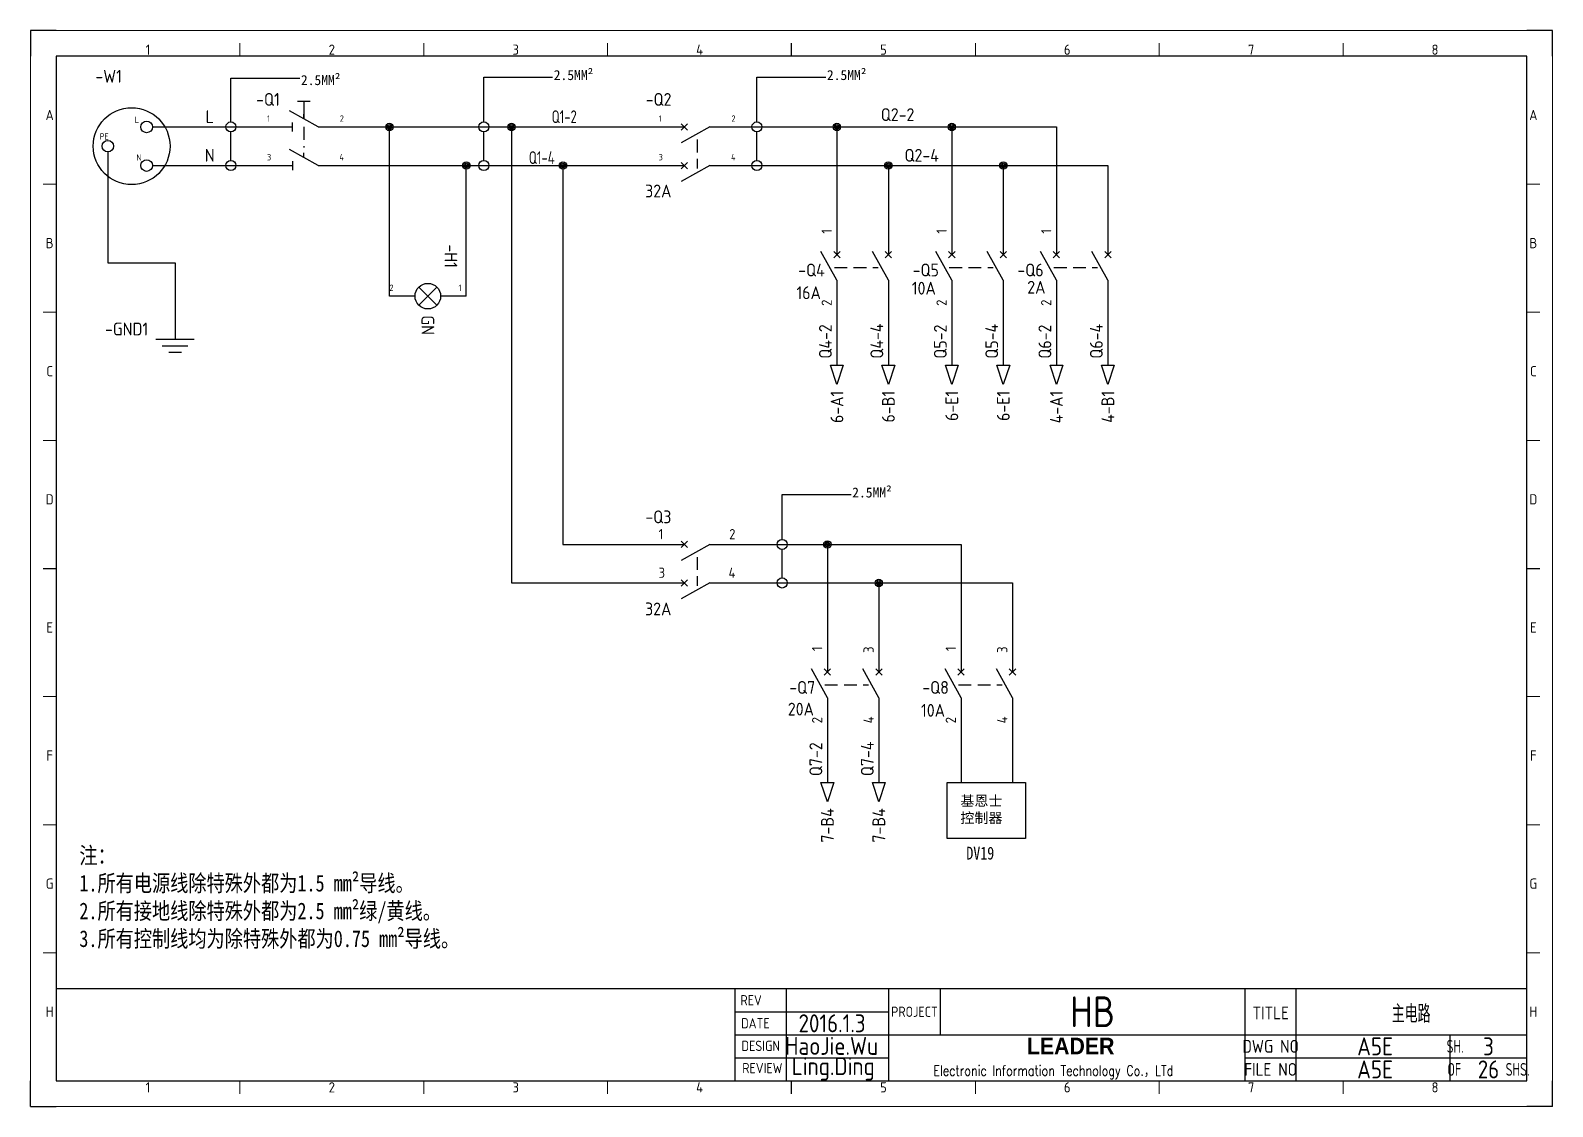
# Model space of a CAD drawing. Header units: millimetres. Extents: x -1699 to 15529, y -2130 to 61.
# Drawn here: x -369 to 225, y -2123 to -1703 of the extents above; entities that cross this region are included whole.
import ezdxf
from ezdxf.enums import TextEntityAlignment as Align

# ---------------------------------------------------------------- set-up
doc = ezdxf.new("R2010")
doc.units = ezdxf.units.MM
doc.header["$LTSCALE"] = 10
doc.linetypes.add('DASHED', pattern=[0.75, 0.5, -0.25])
for name, color, linetype in [('AE_BOR', 1, 'Continuous'), ('DESC', 1, 'Continuous'), ('LINK', 9, 'DASHED'), ('MISC', 2, 'Continuous'), ('SYMS', 7, 'Continuous'), ('TAGS', 51, 'Continuous'), ('TERMS', 123, 'Continuous'), ('WIREFIXED', 130, 'Continuous'), ('WIRENO', 70, 'Continuous'), ('WIREREF', 61, 'Continuous'), ('XREF', 7, 'Continuous'), ('YEL_14_THHN', 7, 'Continuous'), ('图框_标题栏属性', 1, 'Continuous'), ('图框_标题栏文字', 6, 'Continuous')]:
    doc.layers.add(name, color=color, linetype=linetype)
doc.layers.add('D84', color=2, linetype='Continuous', lineweight=0)
doc.styles.add('ACGBTS', font='ISOCP.SHX')
doc.styles.add('CCFS', font='', dxfattribs={"height": 0.7})
doc.styles.get("Standard").update_dxf_attribs({"font": 'simplex.shx', "width": 0.8, "height": 1.625, "bigfont": 'spec_bar.shx'})
doc.styles.add('WD_IEC', font='ISOCP2.shx', dxfattribs={"height": 4, "bigfont": 'gbcbig.shx'})
doc.styles.add('工程字', font='gbenor.shx', dxfattribs={"bigfont": 'gbcbig.shx'})
doc.styles.get('CCFS').set_extended_font_data('SimSun')

# ---------------------------------------------------------------- blocks, each defined once
blk = doc.blocks.new('Border')
for p, q in [((584, 410), (10, 410)), ((10, 410), (10, 10)), ((584, 10), (584, 410)), ((10, 10), (584, 10))]:
    blk.add_line(p, q)
at = {"layer": 'AE_BOR', "color": 1, "lineweight": 30}
for p, q in [((10, 420), (0, 420)), ((0, 420), (0, 410)), ((594, 420), (584, 420)), ((594, 410), (594, 420)), ((297, 410), (297, 415)), ((5, 210), (10, 210)), ((584, 210), (589, 210)), ((0, 0), (0, 10)), ((297, 5), (297, 10)), ((594, 0), (594, 10)), ((0, 0), (10, 0)), ((594, 0), (584, 0))]:
    blk.add_line(p, q, dxfattribs=at)
at = {"layer": 'AE_BOR', "color": 1, "lineweight": 15}
for p, q in [((0, 420), (594, 420)), ((0, 0), (0, 420)), ((594, 420), (594, 0)), ((81.75, 410), (81.75, 415)), ((153.5, 410), (153.5, 415)), ((225.25, 410), (225.25, 415)), ((368.75, 410), (368.75, 415)), ((440.5, 410), (440.5, 415)), ((512.25, 410), (512.25, 415)), ((10, 360), (5, 360)), ((589, 360), (584, 360)), ((10, 310), (5, 310)), ((589, 310), (584, 310)), ((10, 260), (5, 260)), ((589, 260), (584, 260)), ((10, 160), (5, 160)), ((589, 160), (584, 160)), ((10, 110), (5, 110)), ((589, 110), (584, 110)), ((10, 60), (5, 60)), ((589, 60), (584, 60)), ((81.75, 5), (81.75, 10)), ((153.5, 5), (153.5, 10)), ((225.25, 5), (225.25, 10)), ((368.75, 5), (368.75, 10)), ((440.5, 5), (440.5, 10)), ((512.25, 5), (512.25, 10)), ((594, 0), (0, 0))]:
    blk.add_line(p, q, dxfattribs=at)
at = {"layer": 'AE_BOR', "color": 1, "lineweight": 15, "style": 'ACGBTS'}
for s, p in [('1', (45.875, 412.5)), ('2', (117.625, 412.5)), ('3', (189.375, 412.5)), ('4', (261.125, 412.5)), ('5', (332.875, 412.5)), ('6', (404.625, 412.5)), ('7', (476.375, 412.5)), ('8', (548.125, 412.5)), ('A', (7.5, 387)), ('A', (586.5, 387)), ('B', (7.5, 337)), ('B', (586.5, 337)), ('C', (7.5, 287)), ('C', (586.5, 287)), ('D', (7.5, 237)), ('D', (586.5, 237)), ('E', (7.5, 187)), ('E', (586.5, 187)), ('F', (7.5, 137)), ('F', (586.5, 137)), ('G', (7.5, 87)), ('G', (586.5, 87)), ('H', (7.5, 37)), ('H', (586.5, 37)), ('1', (45.875, 7.5)), ('2', (117.625, 7.5)), ('3', (189.375, 7.5)), ('4', (261.125, 7.5)), ('5', (332.875, 7.5)), ('6', (404.625, 7.5)), ('7', (476.375, 7.5)), ('8', (548.125, 7.5))]:
    blk.add_text(s, height=4, dxfattribs=at).set_placement(p, align=Align.MIDDLE)
blk = doc.blocks.new('TITLE3')
for p, q in [((-309, 0), (-309, 36)), ((-289, 0), (-289, 36)), ((-249, 0), (-249, 36)), ((-249, 0), (-249, 36)), ((-249, 0), (-249, 36)), ((-229, 36), (-229, 27)), ((-110, 0), (-110, 36)), ((-90, 0), (-90, 36)), ((-309, 27), (-249, 27)), ((-229, 27), (-229, 18)), ((-309, 18), (-248.01, 18)), ((-249, 18), (0, 18)), ((-30, 0), (-30, 18)), ((-309, 9), (-249, 9)), ((-110, 9), (0, 9)), ((-289, 4.18), (-289, 4.18)), ((-289, 4.18), (-289, 4.18))]:
    blk.add_line(p, q)
blk.add_lwpolyline([(-309, 36), (-574, 36), (-574, 0), (-309, 0)], close=True)
blk.add_lwpolyline([(-309, 0), (0, 0), (0, 36), (-309, 36)])
at = {"insert": (-248.01, 16.87), "char_height": 5, "attachment_point": 1}
blk.add_mtext_dynamic_manual_height_columns('\\pi52.854;{\\fArial Black|b0|i0|c0|p34;\\H1.3x;LEADER\\Fsimplex,spec_bar|c134;\\H1.0769x; }\\P\\pi16.37;{\\H0.8x;Electronic Information Technology Co.\\fSimSun|b0|i0|c134|p2;，\\Fsimplex,spec_bar|c134;LTd}', width=138.0147, gutter_width=8.12, heights=[69.93], dxfattribs=at)
at = {"layer": '图框_标题栏属性', "style": '工程字'}
for tag, height, p in [('版本', 7, (-271.17, 31.5)), ('项目', 12, (-169.5, 27)), ('名称', 7, (-45.16, 26.53)), ('日期', 7, (-271.17, 22.5)), ('制图', 7, (-271.33, 13.69)), ('文件', 7, (-59.26, 13.5)), ('页数', 7, (-16.34, 13.5)), ('审核', 7, (-270.7, 4.72)), ('图号', 7, (-59.26, 4.5)), ('总数', 7, (-16.34, 4.5))]:
    blk.add_attdef(tag, text='', height=height, dxfattribs=at).set_placement(p, align=Align.MIDDLE)
at = {"layer": '图框_标题栏文字', "style": '工程字'}
for s, height, p in [('REV', 4, (-302.75, 31.5)), ('DATE', 4, (-301.08, 22.5)), ('PROJECT', 4, (-239, 27)), ('TITLE', 5, (-100, 26.53)), ('DESIGN', 4, (-299, 13.69)), ('DWG NO', 5, (-100, 13.5)), ('REVIEW', 4, (-298.37, 5.01)), ('FILE NO', 5, (-100, 4.5))]:
    blk.add_text(s, height=height, dxfattribs=at).set_placement(p, align=Align.MIDDLE_CENTER)
at = {"layer": '图框_标题栏文字', "style": '工程字', "width": 0.8}
for s, p in [('SH.            ', (-15, 13.5)), ('OF        SHS.', (-15, 4.5))]:
    blk.add_text(s, height=5, dxfattribs=at).set_placement(p, align=Align.MIDDLE_CENTER)
blk = doc.blocks.new('HDV1_SOCKET3')
for centre, radius in [((-8.14, -7.5), 15), ((-2.27, 0), 2.27), ((-17.41, -7.5), 2.27), ((-2.27, -15.06), 2.27)]:
    blk.add_circle(centre, radius)
at = {"style": 'WD_IEC'}
for tag, p in [('INST', (-11.95, 31.29)), ('LOC', (-11.95, 24.29)), ('TAG1', (-11.95, 17.29))]:
    blk.add_attdef(tag, text='', height=5, dxfattribs=at).set_placement(p, align=Align.RIGHT)
for tag, p, height, flags in [('ASSYCODE', (7.32, 33.69), 2, 1), ('FAMILY', (7.32, 30.69), 2, 1), ('CATDESC', (7.32, 27.69), 2, 1), ('MFG', (7.65, 20.94), 3, 9), ('CAT', (7.65, 15.94), 3, 9), ('X1TERM01', (0, 0), 0.08, 1), ('X8TERM03', (-17.41, -9.77), 0.08, 1), ('X1TERM02', (0, -15.06), 0.08, 1)]:
    blk.add_attdef(tag, p, '', height=height, dxfattribs=dict(at, flags=flags))
at = {"lineweight": 15, "style": 'WD_IEC'}
for tag, p in [('XREF', (24.36, 18.25)), ('WDTAGALT', (23.86, -39.93))]:
    blk.add_attdef(tag, p, '', height=5, dxfattribs=at)
at = {"style": 'WD_IEC'}
for tag, p in [('DESC1', (24.36, 10.75)), ('DESC2', (24.36, 3.75)), ('DESC3', (24.36, -3.25)), ('RATING1', (24.36, -12.75)), ('RATING2', (24.36, -19.75)), ('RATING3', (24.36, -26.75)), ('RATING4', (23.94, -33.49))]:
    blk.add_attdef(tag, p, '', height=5, dxfattribs=at)
at = {"style": 'WD_IEC', "width": 0.8}
for tag, p in [('TERM01', (0, 2.3)), ('TERM02', (0, -12.76))]:
    blk.add_attdef(tag, text='', height=2, dxfattribs=at).set_placement(p, align=Align.RIGHT)
blk.add_attdef('TERM03', (-20.63, -4.96), '', height=2, dxfattribs=at)
blk = doc.blocks.new('VGND2')
for p, q in [((0, 0), (0, -5)), ((-3.75, -5), (3.75, -5)), ((-2.5, -6.25), (2.5, -6.25)), ((-1.25, -7.5), (1.25, -7.5))]:
    blk.add_line(p, q)
at = {"style": 'WD_IEC'}
for tag, p in [('INST', (-5.25, 2.75)), ('LOC', (-5.25, -0.75)), ('TAG1', (-5.25, -4.25))]:
    blk.add_attdef(tag, text='', height=2.5, dxfattribs=at).set_placement(p, align=Align.RIGHT)
at = {"style": 'WD_IEC', "flags": 1}
blk.add_attdef('X2TERM01', (0, 0), '', height=0.32, dxfattribs=at)
blk = doc.blocks.new('WD_WNH')
at = {"linetype": 'Continuous', "style": 'WD_IEC', "width": 0.8}
blk.add_attdef('WIRENO', text='', height=2.5, dxfattribs=at).set_placement((0, 0.75), align=Align.CENTER)
at = {"style": 'WD_IEC', "flags": 1}
for tag, p in [('W08USER', (0, 0.375)), ('W04USER', (0, 0.875)), ('W05USER', (0, 0.75)), ('W09USER', (0, 0.25)), ('W03USER', (0, 1)), ('W06USER', (0, 0.625)), ('W07USER', (0, 0.5)), ('W02USER', (0, 1.125)), ('W01USER', (0, 1.25)), ('W10USER', (0, 0.125))]:
    blk.add_attdef(tag, text='', height=0.08, dxfattribs=at).set_placement(p, align=Align.CENTER)
blk = doc.blocks.new('HDS11Q65')
for p, q in [((2.81, 0), (-2.81, 3.12)), ((-1.25, 5), (1.25, 5)), ((0, 5), (0, 1.56)), ((-7.19, 0), (-2.19, 0)), ((-2.19, -0.88), (-2.19, 0.88)), ((0, 1.56), (0, 2.47)), ((2.81, 0), (7.81, 0))]:
    blk.add_line(p, q)
at = {"style": 'WD_IEC'}
for tag, height, p in [('INST', 2.7, (-4.69, 12.88)), ('LOC', 2.7, (-4.69, 8.88)), ('TAG1', 2.5, (-4.69, 4.12)), ('RATING1', 2.7, (-4.69, -4.16)), ('DESC1', 2.7, (-4.69, -11.66)), ('DESC2', 2.7, (-4.69, -15.66)), ('DESC3', 2.7, (-4.69, -19.66))]:
    blk.add_attdef(tag, text='', height=height, dxfattribs=at).set_placement(p, align=Align.RIGHT)
for tag, p, height, flags in [('MFG', (3.12, 9.49), 1.5, 9), ('X2LINK', (0, 5.64), 0.32, 1), ('CAT', (3.12, 6.99), 1.5, 9), ('TERM01', (-7.19, 1), 2, 8), ('X4TERM01', (-7.19, 0), 0.32, 1), ('X8LINK', (0, -0.01), 0.32, 1), ('X1TERM02', (7.81, 0), 0.32, 1), ('ASSYCODE', (2.92, -2.75), 1, 1), ('FAMILY', (2.92, -4.25), 1, 1), ('CATDESC', (2.92, -5.75), 1, 1)]:
    blk.add_attdef(tag, p, '', height=height, dxfattribs=dict(at, flags=flags))
at = {"style": 'WD_IEC', "flags": 8}
blk.add_attdef('TERM02', text='', height=2, dxfattribs=at).set_placement((7.81, 1), align=Align.RIGHT)
at = {"lineweight": 15, "style": 'WD_IEC'}
blk.add_attdef('XREF', text='', height=2.5, dxfattribs=at).set_placement((-4.69, -7.91), align=Align.RIGHT)
blk = doc.blocks.new('HDS21Q65')
for p, q in [((2.81, 0), (-2.81, 3.13)), ((-7.19, 0), (-2.19, 0)), ((-2.19, 0.88), (-2.19, -0.88)), ((0, 1.56), (0, 2.47)), ((2.81, 0), (7.81, 0))]:
    blk.add_line(p, q)
at = {"style": 'WD_IEC'}
for tag, height, p in [('INST', 2.7, (-4.69, 12.88)), ('LOC', 2.7, (-4.69, 8.88)), ('TAG2', 2.5, (-4.69, 4.12)), ('RATING1', 2.7, (-4.69, -3.54)), ('DESC1', 2.7, (-4.69, -11.04)), ('DESC2', 2.7, (-4.69, -15.04)), ('DESC3', 2.7, (-4.69, -19.04))]:
    blk.add_attdef(tag, text='', height=height, dxfattribs=at).set_placement(p, align=Align.RIGHT)
for tag, p, height, flags in [('TERM01', (-7.19, 1), 2, 8), ('X2LINK', (0, 3.5), 0.32, 1), ('X4TERM01', (-7.19, 0), 0.32, 1), ('X8LINK', (0, 0.01), 0.32, 1), ('X1TERM02', (7.81, 0), 0.32, 1), ('CONTACT', (3.16, -3.06), 1, 1), ('FAMILY', (3.14, -4.25), 1, 1)]:
    blk.add_attdef(tag, p, '', height=height, dxfattribs=dict(at, flags=flags))
at = {"style": 'WD_IEC', "flags": 8}
blk.add_attdef('TERM02', text='', height=2, dxfattribs=at).set_placement((7.81, 1), align=Align.RIGHT)
at = {"lineweight": 15, "style": 'WD_IEC'}
blk.add_attdef('XREF', text='', height=2.5, dxfattribs=at).set_placement((-4.69, -7.29), align=Align.RIGHT)
blk = doc.blocks.new('VLT1G')
for p, q in [((0, 7.5), (0, 2.5)), ((-1.77, -1.77), (1.77, 1.77)), ((1.77, -1.77), (-1.77, 1.77)), ((0, -2.5), (0, -7.5))]:
    blk.add_line(p, q)
blk.add_circle((0, 0), 2.5)
at = {"style": 'WD_IEC'}
for tag, p in [('INST', (-5.5, 10.25)), ('LOC', (-5.5, 6.75)), ('TAG1', (-5.5, 3.25)), ('DESC1', (-5.5, -6.35)), ('DESC2', (-5.5, -9.85)), ('DESC3', (-5.5, -13.35))]:
    blk.add_attdef(tag, text='', height=2.5, dxfattribs=at).set_placement(p, align=Align.RIGHT)
blk.add_attdef('TERM01', text='', height=2, rotation=90, dxfattribs=at).set_placement((-1, 7.5), align=Align.RIGHT)
at = {"style": 'WD_IEC', "flags": 1}
for tag, p, height in [('X2TERM01', (0, 7.5), 0.32), ('X4LINK', (-3, 0), 0.32), ('X1LINK', (3, 0), 0.32), ('ASSYCODE', (1, -4), 1), ('FAMILY', (1, -5.5), 1), ('X8TERM02', (0, -7.5), 0.32), ('CATDESC', (1, -7), 1)]:
    blk.add_attdef(tag, p, '', height=height, dxfattribs=at)
at = {"style": 'WD_IEC', "flags": 9}
for tag, p in [('MFG', (-6, -0.25)), ('CAT', (-6, -2.75))]:
    blk.add_attdef(tag, text='', height=1.5, dxfattribs=at).set_placement(p, align=Align.RIGHT)
at = {"style": 'WD_IEC'}
blk.add_attdef('TERM02', (-1, -7.5), '', height=2, rotation=90, dxfattribs=at)
at = {"lineweight": 13, "style": 'WD_IEC'}
blk.add_attdef('COLOR', text='', height=2.5, dxfattribs=at).set_placement((3.75, 0), align=Align.MIDDLE_LEFT)
at = {"lineweight": 15, "style": 'WD_IEC'}
for tag, p in [('XREF', (-5.5, -18)), ('WDTAGALT', (-5.5, -21))]:
    blk.add_attdef(tag, text='', height=2.5, dxfattribs=at).set_placement(p, align=Align.RIGHT)
blk = doc.blocks.new('WDDOT')
for radius in [0.72, 0.449, 0.223]:
    blk.add_circle((0, 0), radius)
blk = doc.blocks.new('HCB1')
for p, q in [((-7.5, 0), (-2.5, 0)), ((-1.88, 0.62), (-3.12, -0.62)), ((-1.88, -0.62), (-3.12, 0.62)), ((2.5, 0), (-3.12, -3.12)), ((2.5, 0), (7.5, 0))]:
    blk.add_line(p, q)
at = {"style": 'WD_IEC'}
for tag, p in [('INST', (-5, 11.12)), ('LOC', (-5, 7.62)), ('TAG1', (-5, 4.12)), ('DESC1', (-5, -13.75)), ('DESC2', (-5, -17.25)), ('DESC3', (-5, -20.75))]:
    blk.add_attdef(tag, text='', height=2.5, dxfattribs=at).set_placement(p, align=Align.RIGHT)
for tag, p, height, flags in [('MFG', (4.92, 12.12), 1.5, 9), ('CAT', (4.92, 9.62), 1.5, 9), ('TERM01', (-7.5, 1), 2, 8), ('X4TERM01', (-7.5, 0), 0.32, 1), ('X1TERM02', (7.5, 0), 0.32, 1), ('X2LINK', (0, -0.55), 0.32, 1), ('X8LINK', (0, -2.46), 0.32, 1), ('ASSYCODE', (12.25, -2.75), 1, 1), ('FAMILY', (12.25, -4.25), 1, 1), ('CATDESC', (12.25, -5.75), 1, 1), ('CONTACT', (12.5, -7.5), 1, 1), ('COMMON', (13.75, -8.75), 1, 1)]:
    blk.add_attdef(tag, p, '', height=height, dxfattribs=dict(at, flags=flags))
at = {"style": 'WD_IEC', "flags": 8}
blk.add_attdef('TERM02', text='', height=2, dxfattribs=at).set_placement((7.5, 1), align=Align.RIGHT)
at = {"lineweight": 15, "style": 'WD_IEC'}
for tag, p in [('RATING1', (-5, -6.25)), ('XREF', (-5, -10))]:
    blk.add_attdef(tag, text='', height=2.5, dxfattribs=at).set_placement(p, align=Align.RIGHT)
blk = doc.blocks.new('HCB2')
for p, q in [((-7.5, 0), (-2.5, 0)), ((-1.88, 0.62), (-3.12, -0.62)), ((-1.88, -0.62), (-3.12, 0.62)), ((2.5, 0), (-3.12, -3.12)), ((2.5, 0), (7.5, 0))]:
    blk.add_line(p, q)
at = {"style": 'WD_IEC'}
for tag, p in [('INST', (-5, 11.12)), ('LOC', (-5, 7.62)), ('TAG2', (-5, 4.12)), ('DESC1', (-5, -13.75)), ('DESC2', (-5, -17.25)), ('DESC3', (-5, -20.75))]:
    blk.add_attdef(tag, text='', height=2.5, dxfattribs=at).set_placement(p, align=Align.RIGHT)
for tag, p, height, flags in [('TERM01', (-7.5, 1), 2, 8), ('X4TERM01', (-7.5, 0), 0.32, 1), ('X1TERM02', (7.5, 0), 0.32, 1), ('X2LINK', (0, -0.55), 0.32, 1), ('X8LINK', (0, -2.46), 0.32, 1), ('FAMILY', (12.25, -4.25), 1, 1), ('CONTACT', (12.5, -7.5), 1, 1)]:
    blk.add_attdef(tag, p, '', height=height, dxfattribs=dict(at, flags=flags))
at = {"style": 'WD_IEC', "flags": 8}
blk.add_attdef('TERM02', text='', height=2, dxfattribs=at).set_placement((7.5, 1), align=Align.RIGHT)
at = {"lineweight": 15, "style": 'WD_IEC', "flags": 1}
blk.add_attdef('RATING1', text='', height=2.5, dxfattribs=at).set_placement((-5, -6.25), align=Align.RIGHT)
at = {"lineweight": 15, "style": 'WD_IEC'}
blk.add_attdef('XREF', text='', height=2.5, dxfattribs=at).set_placement((-5, -10), align=Align.RIGHT)
blk = doc.blocks.new('VCB1')
for p, q in [((0, 7.5), (0, 2.5)), ((0, -2.5), (-3.12, 3.12)), ((0.62, 1.88), (-0.62, 3.12)), ((-0.62, 1.88), (0.62, 3.12)), ((0, -2.5), (0, -7.5))]:
    blk.add_line(p, q)
at = {"style": 'WD_IEC'}
for tag, p in [('INST', (-8, 5.25)), ('LOC', (-8, 1.75)), ('TAG1', (-8, -1.75)), ('RATING1', (-8, -6.35)), ('DESC1', (-8, -14.35)), ('DESC2', (-8, -17.85)), ('DESC3', (-8, -21.35))]:
    blk.add_attdef(tag, text='', height=2.5, dxfattribs=at).set_placement(p, align=Align.RIGHT)
blk.add_attdef('TERM01', text='', height=2, rotation=90, dxfattribs=at).set_placement((-1, 7.5), align=Align.RIGHT)
at = {"style": 'WD_IEC', "flags": 1}
for tag, p, height in [('X2TERM01', (0, 7.5), 0.32), ('MFG', (2.75, 6.5), 1.5), ('CAT', (2.75, 4), 1.5), ('X4LINK', (-2, 0), 0.32), ('X1LINK', (-0.5, 0), 0.32), ('X8TERM02', (0, -7.5), 0.32), ('ASSYCODE', (1, -9), 1), ('FAMILY', (1, -10.5), 1), ('CATDESC', (1, -12), 1), ('CONTACT', (1, -13.5), 1), ('COMMON', (2.25, -14.75), 1)]:
    blk.add_attdef(tag, p, '', height=height, dxfattribs=at)
at = {"style": 'WD_IEC'}
blk.add_attdef('TERM02', (-1, -7.5), '', height=2, rotation=90, dxfattribs=at)
at = {"lineweight": 15, "style": 'WD_IEC'}
blk.add_attdef('XREF', text='', height=2.5, dxfattribs=at).set_placement((-8, -10.35), align=Align.RIGHT)
blk = doc.blocks.new('VCB2')
for p, q in [((0, 7.5), (0, 2.5)), ((0, -2.5), (-3.12, 3.12)), ((0.62, 1.88), (-0.62, 3.12)), ((-0.62, 1.88), (0.62, 3.12)), ((0, -2.5), (0, -7.5))]:
    blk.add_line(p, q)
at = {"style": 'WD_IEC'}
for tag, p in [('INST', (-8, 5.25)), ('LOC', (-8, 1.75)), ('TAG2', (-8, -1.75)), ('DESC1', (-8, -14.35)), ('DESC2', (-8, -17.85)), ('DESC3', (-8, -21.35))]:
    blk.add_attdef(tag, text='', height=2.5, dxfattribs=at).set_placement(p, align=Align.RIGHT)
blk.add_attdef('TERM01', text='', height=2, rotation=90, dxfattribs=at).set_placement((-1, 7.5), align=Align.RIGHT)
at = {"style": 'WD_IEC', "flags": 1}
for tag, p, height in [('X2TERM01', (0, 7.5), 0.32), ('X4LINK', (-2, 0), 0.32), ('X1LINK', (-0.5, 0), 0.32), ('X8TERM02', (0, -7.5), 0.32), ('FAMILY', (1, -10.5), 1), ('CONTACT', (1, -13.5), 1)]:
    blk.add_attdef(tag, p, '', height=height, dxfattribs=at)
at = {"style": 'WD_IEC'}
blk.add_attdef('TERM02', (-1, -7.5), '', height=2, rotation=90, dxfattribs=at)
at = {"style": 'WD_IEC', "flags": 1}
blk.add_attdef('RATING1', text='', height=2.5, dxfattribs=at).set_placement((-8, -6.35), align=Align.RIGHT)
at = {"lineweight": 15, "style": 'WD_IEC'}
blk.add_attdef('XREF', text='', height=2.5, dxfattribs=at).set_placement((-8, -10.35), align=Align.RIGHT)
blk = doc.blocks.new('HA1S4')
blk.add_lwpolyline([(0, -3.75), (-1.25, 0), (1.25, 0)], close=True)
at = {"style": 'WD_IEC', "flags": 8}
blk.add_attdef('WIRENO', (-1, 1.25), '', height=2.5, rotation=90, dxfattribs=at)
at = {"style": 'WD_IEC'}
blk.add_attdef('DESC1', text='', height=2.5, rotation=90, dxfattribs=at).set_placement((1, 1.25), align=Align.TOP_LEFT)
at = {"style": 'WD_IEC', "flags": 1}
blk.add_attdef('X2TERM01', (0, 0), '', height=0.32, dxfattribs=at)
blk.add_attdef('SIGCODE', text='', height=1, dxfattribs=at).set_placement((-2.5, -3.2), align=Align.RIGHT)
at = {"style": 'WD_IEC'}
blk.add_attdef('XREF', text='', height=2.5, rotation=90, dxfattribs=at).set_placement((0, -5), align=Align.MIDDLE_RIGHT)

msp = doc.modelspace()

# ---------------------------------------------------------------- linework, layer by layer
at = {"layer": 'LINK'}
for points in [[(-262.52, -1740.32), (-262.52, -1748.37)], [(-109.05, -1745.23), (-109.05, -1756.47)], [(-55.48, -1795.14), (-38.4, -1795.14)], [(-10.64, -1795.14), (6.44, -1795.14)], [(30.18, -1795.14), (47.26, -1795.14)], [(-109.08, -1908.16), (-109.08, -1919.4)], [(-59.2, -1958.07), (-42.12, -1958.07)], [(-7.04, -1958.07), (10.04, -1958.07)]]:
    msp.add_lwpolyline(points, dxfattribs=at)
at = {"layer": 'SYMS'}
for p, q in [((-290.97, -1738.33), (-290.97, -1721.27)), ((-290.97, -1721.27), (-264.11, -1721.27)), ((-192.3, -1738.33), (-192.3, -1720.82)), ((-192.3, -1720.82), (-165.44, -1720.82)), ((-85.7, -1738.33), (-85.7, -1720.82)), ((-85.7, -1720.82), (-58.84, -1720.82)), ((-290.97, -1753.39), (-290.97, -1742.28)), ((-192.3, -1753.39), (-192.3, -1742.28)), ((-85.7, -1753.39), (-85.7, -1742.28)), ((-75.83, -1901.26), (-75.83, -1883.74)), ((-75.83, -1883.74), (-48.97, -1883.74)), ((-75.83, -1916.32), (-75.83, -1905.21))]:
    msp.add_line(p, q, dxfattribs=at)
msp.add_lwpolyline([(-11.42, -1996.19), (19.11, -1996.19), (19.11, -2017.98), (-11.42, -2017.98)], close=True, dxfattribs=at)
for centre in [(-290.97, -1740.31), (-192.3, -1740.31), (-85.7, -1740.31), (-290.97, -1755.37), (-192.3, -1755.37), (-85.7, -1755.37), (-75.83, -1903.24), (-75.83, -1918.29)]:
    msp.add_circle(centre, 1.97, dxfattribs=at)
at = {"layer": 'YEL_14_THHN'}
for p, q in [((-321.59, -1740.31), (-276.89, -1740.31)), ((-246.89, -1740.31), (-124.05, -1740.31)), ((-229.12, -1806.35), (-229.12, -1740.31)), ((-181.48, -1740.31), (-181.48, -1918.29)), ((-94.05, -1740.31), (31.18, -1740.31)), ((-54.48, -1740.31), (-54.48, -1780.14)), ((-9.64, -1740.31), (-9.64, -1780.14)), ((31.18, -1740.31), (31.18, -1780.14)), ((-338.99, -1750.08), (-338.99, -1793.33)), ((-321.59, -1755.37), (-276.89, -1755.37)), ((-246.89, -1755.37), (-124.05, -1755.37)), ((-199.12, -1806.35), (-199.12, -1755.37)), ((-161.4, -1755.37), (-161.4, -1903.24)), ((-94.05, -1755.37), (51.26, -1755.37)), ((-34.4, -1755.37), (-34.4, -1780.14)), ((10.44, -1755.37), (10.44, -1780.14)), ((51.26, -1755.37), (51.26, -1780.14)), ((-338.99, -1793.33), (-312.76, -1793.33)), ((-312.76, -1793.33), (-312.76, -1813.18)), ((-54.48, -1810.14), (-54.48, -1833.27)), ((-34.4, -1810.14), (-34.4, -1833.27)), ((-9.64, -1810.14), (-9.64, -1833.27)), ((10.44, -1810.14), (10.44, -1833.27)), ((31.18, -1810.14), (31.18, -1833.27)), ((51.26, -1810.14), (51.26, -1833.27)), ((-161.4, -1903.24), (-124.08, -1903.24)), ((-94.08, -1903.24), (-6.04, -1903.24)), ((-58.2, -1903.24), (-58.2, -1943.07)), ((-6.04, -1903.24), (-6.04, -1943.07)), ((-181.48, -1918.29), (-124.08, -1918.29)), ((-94.08, -1918.29), (14.04, -1918.29)), ((-38.12, -1918.29), (-38.12, -1943.07)), ((14.04, -1918.29), (14.04, -1943.07)), ((-58.2, -1973.07), (-58.2, -1996.19)), ((-38.12, -1973.07), (-38.12, -1996.19)), ((-6.04, -1973.07), (-6.04, -1996.19)), ((14.04, -1973.07), (14.04, -1996.19))]:
    msp.add_line(p, q, dxfattribs=at)

# ---------------------------------------------------------------- block references
ref = msp.add_blockref('TITLE3', (214.79, -2112.64))
ref.add_attrib('总数', '26', dxfattribs={"layer": '图框_标题栏属性', "height": 7, "style": '工程字'}).set_placement((199.79, -2108.14), align=Align.MIDDLE)
ref.add_attrib('页数', '3', dxfattribs={"layer": '图框_标题栏属性', "height": 7, "style": '工程字'}).set_placement((199.79, -2099.14), align=Align.MIDDLE)
ref.add_attrib('文件', 'A5E', dxfattribs={"layer": '图框_标题栏属性', "height": 7, "style": '工程字'}).set_placement((155.54, -2099.14), align=Align.MIDDLE)
ref.add_attrib('图号', 'A5E', dxfattribs={"layer": '图框_标题栏属性', "height": 7, "style": '工程字'}).set_placement((155.54, -2108.14), align=Align.MIDDLE)
ref.add_attrib('名称', '主电路', dxfattribs={"layer": '图框_标题栏属性', "height": 7, "style": '工程字'}).set_placement((169.63, -2086.11), align=Align.MIDDLE)
ref.add_attrib('项目', 'HB', dxfattribs={"layer": '图框_标题栏属性', "height": 12, "style": '工程字'}).set_placement((45.29, -2085.64), align=Align.MIDDLE)
ref.add_attrib('审核', 'Ling.Ding', dxfattribs={"layer": '图框_标题栏属性', "height": 7, "style": '工程字'}).set_placement((-55.91, -2107.92), align=Align.MIDDLE)
ref.add_attrib('制图', 'HaoJie.Wu', dxfattribs={"layer": '图框_标题栏属性', "height": 7, "style": '工程字'}).set_placement((-56.53, -2098.95), align=Align.MIDDLE)
ref.add_attrib('日期', '2016.1.3', dxfattribs={"layer": '图框_标题栏属性', "height": 7, "style": '工程字'}).set_placement((-56.38, -2090.14), align=Align.MIDDLE)
at = {"layer": 'AE_BOR'}
msp.add_blockref('Border', (-369.21, -2122.64), dxfattribs=at)
at = {"layer": 'SYMS'}
ref = msp.add_blockref('HDV1_SOCKET3', (-321.59, -1740.31), dxfattribs=at)
ref.add_attrib('TAG1', '-W1', dxfattribs={"layer": 'TAGS', "height": 5, "style": 'WD_IEC'}).set_placement((-333.54, -1723.02), align=Align.RIGHT)
ref.add_attrib('TERM01', 'L', dxfattribs={"layer": 'TERMS', "height": 2.5, "style": 'WD_IEC'}).set_placement((-326.82, -1738.75), align=Align.RIGHT)
ref.add_attrib('TERM02', 'N', dxfattribs={"layer": 'TERMS', "height": 2.5, "style": 'WD_IEC'}).set_placement((-325.9, -1753.45), align=Align.RIGHT)
ref.add_attrib('TERM03', 'PE', (-342.22, -1745.27), dxfattribs={"layer": 'TERMS', "height": 2.5, "style": 'WD_IEC'})
ref = msp.add_blockref('HDS11Q65', (-262.52, -1740.31), dxfattribs=dict(at, xscale=2, yscale=2, zscale=2))
ref.add_attrib('TAG1', '-Q1', dxfattribs={"layer": 'TAGS', "height": 5, "style": 'WD_IEC'}).set_placement((-271.89, -1732.06), align=Align.RIGHT)
ref.add_attrib('TERM01', '1', (-276.89, -1738.31), dxfattribs={"layer": 'TERMS', "height": 2.5, "style": 'WD_IEC', "flags": 8})
ref.add_attrib('TERM02', '2', dxfattribs={"layer": 'TERMS', "height": 2.5, "style": 'WD_IEC', "flags": 8}).set_placement((-246.89, -1738.31), align=Align.RIGHT)
ref = msp.add_blockref('HCB1', (-109.05, -1740.31), dxfattribs=dict(at, xscale=2, yscale=2, zscale=2))
ref.add_attrib('TERM02', '2', dxfattribs={"layer": 'TERMS', "height": 2.5, "style": 'WD_IEC', "flags": 8}).set_placement((-94.05, -1738.31), align=Align.RIGHT)
ref.add_attrib('TERM01', '1', (-124.05, -1738.31), dxfattribs={"layer": 'TERMS', "height": 2.5, "style": 'WD_IEC', "flags": 8})
ref.add_attrib('DESC1', '32A', dxfattribs={"layer": 'DESC', "height": 5, "style": 'WD_IEC'}).set_placement((-119.05, -1767.81), align=Align.RIGHT)
ref.add_attrib('TAG1', '-Q2', dxfattribs={"layer": 'TAGS', "height": 5, "style": 'WD_IEC'}).set_placement((-119.05, -1732.06), align=Align.RIGHT)
at = {"layer": 'SYMS', "xscale": 2, "yscale": 2, "zscale": 2}
for name, p in [('WDDOT', (-229.12, -1740.31)), ('WDDOT', (-181.48, -1740.31)), ('WDDOT', (-54.48, -1740.31)), ('WDDOT', (-9.64, -1740.31)), ('WDDOT', (-199.12, -1755.37)), ('WDDOT', (-161.4, -1755.37)), ('WDDOT', (-34.4, -1755.37)), ('WDDOT', (10.44, -1755.37)), ('VCB2', (-34.4, -1795.14)), ('VCB2', (10.44, -1795.14)), ('VCB2', (51.26, -1795.14)), ('WDDOT', (-58.2, -1903.24)), ('WDDOT', (-38.12, -1918.29))]:
    msp.add_blockref(name, p, dxfattribs=at)
at = {"layer": 'SYMS'}
ref = msp.add_blockref('HDS21Q65', (-262.52, -1755.37), dxfattribs=dict(at, xscale=2, yscale=2, zscale=2))
ref.add_attrib('TERM01', '3', (-276.89, -1753.37), dxfattribs={"layer": 'TERMS', "height": 2.5, "style": 'WD_IEC', "flags": 8})
ref.add_attrib('TERM02', '4', dxfattribs={"layer": 'TERMS', "height": 2.5, "style": 'WD_IEC', "flags": 8}).set_placement((-246.89, -1753.37), align=Align.RIGHT)
ref = msp.add_blockref('HCB2', (-109.05, -1755.37), dxfattribs=dict(at, xscale=2, yscale=2, zscale=2))
ref.add_attrib('TERM02', '4', dxfattribs={"layer": 'TERMS', "height": 2.5, "style": 'WD_IEC', "flags": 8}).set_placement((-94.05, -1753.37), align=Align.RIGHT)
ref.add_attrib('TERM01', '3', (-124.05, -1753.37), dxfattribs={"layer": 'TERMS', "height": 2.5, "style": 'WD_IEC', "flags": 8})
ref = msp.add_blockref('VCB1', (-54.48, -1795.14), dxfattribs=dict(at, xscale=2, yscale=2, zscale=2))
ref.add_attrib('TERM02', '2', (-56.48, -1810.14), dxfattribs={"layer": 'TERMS', "height": 4, "rotation": 90, "style": 'WD_IEC'})
ref.add_attrib('TERM01', '1', dxfattribs={"layer": 'TERMS', "height": 4, "rotation": 90, "style": 'WD_IEC'}).set_placement((-56.48, -1780.14), align=Align.RIGHT)
ref.add_attrib('DESC3', '16A', dxfattribs={"layer": 'DESC', "height": 5, "style": 'WD_IEC'}).set_placement((-60.73, -1807.52), align=Align.RIGHT)
ref.add_attrib('TAG1', '-Q4', dxfattribs={"layer": 'TAGS', "height": 5, "style": 'WD_IEC'}).set_placement((-59.23, -1798.64), align=Align.RIGHT)
ref = msp.add_blockref('VCB1', (-9.64, -1795.14), dxfattribs=dict(at, xscale=2, yscale=2, zscale=2))
ref.add_attrib('TERM02', '2', (-11.64, -1810.14), dxfattribs={"layer": 'TERMS', "height": 4, "rotation": 90, "style": 'WD_IEC'})
ref.add_attrib('TERM01', '1', dxfattribs={"layer": 'TERMS', "height": 4, "rotation": 90, "style": 'WD_IEC'}).set_placement((-11.64, -1780.14), align=Align.RIGHT)
ref.add_attrib('DESC1', '10A', dxfattribs={"layer": 'DESC', "height": 5, "style": 'WD_IEC'}).set_placement((-15.89, -1805.74), align=Align.RIGHT)
ref.add_attrib('TAG1', '-Q5', dxfattribs={"layer": 'TAGS', "height": 5, "style": 'WD_IEC'}).set_placement((-14.68, -1798.64), align=Align.RIGHT)
ref = msp.add_blockref('VCB1', (31.18, -1795.14), dxfattribs=dict(at, xscale=2, yscale=2, zscale=2))
ref.add_attrib('TERM02', '2', (29.18, -1810.14), dxfattribs={"layer": 'TERMS', "height": 4, "rotation": 90, "style": 'WD_IEC'})
ref.add_attrib('TERM01', '1', dxfattribs={"layer": 'TERMS', "height": 4, "rotation": 90, "style": 'WD_IEC'}).set_placement((29.18, -1780.14), align=Align.RIGHT)
ref.add_attrib('DESC1', '2A', dxfattribs={"layer": 'DESC', "height": 5, "style": 'WD_IEC'}).set_placement((26.91, -1805.37), align=Align.RIGHT)
ref.add_attrib('TAG1', '-Q6', dxfattribs={"layer": 'TAGS', "height": 5, "style": 'WD_IEC'}).set_placement((26.18, -1798.64), align=Align.RIGHT)
ref = msp.add_blockref('VLT1G', (-214.12, -1806.35), dxfattribs=dict(at, xscale=2, yscale=2, zscale=2, rotation=270))
ref.add_attrib('TERM02', '2', (-229.12, -1804.35), dxfattribs={"layer": 'TERMS', "height": 2.5, "style": 'WD_IEC'})
ref.add_attrib('TERM01', '1', dxfattribs={"layer": 'TERMS', "height": 2.5, "style": 'WD_IEC'}).set_placement((-201, -1804.35), align=Align.RIGHT)
ref.add_attrib('COLOR', 'GN', dxfattribs={"layer": 'MISC', "lineweight": 13, "height": 5, "rotation": 270, "style": 'WD_IEC'}).set_placement((-214.12, -1813.85), align=Align.MIDDLE_LEFT)
ref.add_attrib('TAG1', '-H1', dxfattribs={"layer": 'TAGS', "height": 5, "rotation": 270, "style": 'WD_IEC'}).set_placement((-207.62, -1795.35), align=Align.RIGHT)
ref = msp.add_blockref('VGND2', (-312.76, -1813.18), dxfattribs=dict(at, xscale=2, yscale=2, zscale=2))
ref.add_attrib('TAG1', '-GND1', dxfattribs={"layer": 'TAGS', "height": 5, "style": 'WD_IEC'}).set_placement((-323.26, -1821.68), align=Align.RIGHT)
ref = msp.add_blockref('HA1S4', (-34.4, -1833.27), dxfattribs=dict(at, xscale=2, yscale=2, zscale=2))
ref.add_attrib('XREF', '6-B1', dxfattribs={"layer": 'XREF', "height": 5, "rotation": 90, "style": 'WD_IEC'}).set_placement((-34.4, -1843.27), align=Align.MIDDLE_RIGHT)
ref.add_attrib('WIRENO', 'Q4-4', (-36.4, -1830.77), dxfattribs={"layer": 'WIREREF', "height": 5, "rotation": 90, "style": 'WD_IEC', "flags": 8})
ref = msp.add_blockref('HA1S4', (10.44, -1833.27), dxfattribs=dict(at, xscale=2, yscale=2, zscale=2))
ref.add_attrib('XREF', '6-E1', dxfattribs={"layer": 'XREF', "height": 5, "rotation": 90, "style": 'WD_IEC'}).set_placement((10.44, -1843.27), align=Align.MIDDLE_RIGHT)
ref.add_attrib('WIRENO', 'Q5-4', (8.44, -1830.77), dxfattribs={"layer": 'WIREREF', "height": 5, "rotation": 90, "style": 'WD_IEC', "flags": 8})
ref = msp.add_blockref('HA1S4', (51.26, -1833.27), dxfattribs=dict(at, xscale=2, yscale=2, zscale=2))
ref.add_attrib('XREF', '4-B1', dxfattribs={"layer": 'XREF', "height": 5, "rotation": 90, "style": 'WD_IEC'}).set_placement((51.26, -1843.27), align=Align.MIDDLE_RIGHT)
ref.add_attrib('WIRENO', 'Q6-4', (49.26, -1830.77), dxfattribs={"layer": 'WIREREF', "height": 5, "rotation": 90, "style": 'WD_IEC', "flags": 8})
ref = msp.add_blockref('HA1S4', (-54.48, -1833.27), dxfattribs=dict(at, xscale=2, yscale=2, zscale=2))
ref.add_attrib('XREF', '6-A1', dxfattribs={"layer": 'XREF', "height": 5, "rotation": 90, "style": 'WD_IEC'}).set_placement((-54.48, -1843.27), align=Align.MIDDLE_RIGHT)
ref.add_attrib('WIRENO', 'Q4-2', (-56.48, -1830.77), dxfattribs={"layer": 'WIREREF', "height": 5, "rotation": 90, "style": 'WD_IEC', "flags": 8})
ref = msp.add_blockref('HA1S4', (-9.64, -1833.27), dxfattribs=dict(at, xscale=2, yscale=2, zscale=2))
ref.add_attrib('XREF', '6-E1', dxfattribs={"layer": 'XREF', "height": 5, "rotation": 90, "style": 'WD_IEC'}).set_placement((-9.64, -1843.27), align=Align.MIDDLE_RIGHT)
ref.add_attrib('WIRENO', 'Q5-2', (-11.64, -1830.77), dxfattribs={"layer": 'WIREREF', "height": 5, "rotation": 90, "style": 'WD_IEC', "flags": 8})
ref = msp.add_blockref('HA1S4', (31.18, -1833.27), dxfattribs=dict(at, xscale=2, yscale=2, zscale=2))
ref.add_attrib('XREF', '4-A1', dxfattribs={"layer": 'XREF', "height": 5, "rotation": 90, "style": 'WD_IEC'}).set_placement((31.18, -1843.27), align=Align.MIDDLE_RIGHT)
ref.add_attrib('WIRENO', 'Q6-2', (29.18, -1830.77), dxfattribs={"layer": 'WIREREF', "height": 5, "rotation": 90, "style": 'WD_IEC', "flags": 8})
ref = msp.add_blockref('HCB1', (-109.08, -1903.24), dxfattribs=dict(at, xscale=2, yscale=2, zscale=2))
ref.add_attrib('TERM02', '2', dxfattribs={"layer": 'TERMS', "height": 4, "style": 'WD_IEC', "flags": 8}).set_placement((-94.08, -1901.24), align=Align.RIGHT)
ref.add_attrib('TERM01', '1', (-124.08, -1901.24), dxfattribs={"layer": 'TERMS', "height": 4, "style": 'WD_IEC', "flags": 8})
ref.add_attrib('DESC3', '32A', dxfattribs={"layer": 'DESC', "height": 5, "style": 'WD_IEC'}).set_placement((-119.08, -1930.93), align=Align.RIGHT)
ref.add_attrib('TAG1', '-Q3', dxfattribs={"layer": 'TAGS', "height": 5, "style": 'WD_IEC'}).set_placement((-119.08, -1894.99), align=Align.RIGHT)
ref = msp.add_blockref('HCB2', (-109.08, -1918.29), dxfattribs=dict(at, xscale=2, yscale=2, zscale=2))
ref.add_attrib('TERM02', '4', dxfattribs={"layer": 'TERMS', "height": 4, "style": 'WD_IEC', "flags": 8}).set_placement((-94.08, -1916.29), align=Align.RIGHT)
ref.add_attrib('TERM01', '3', (-124.08, -1916.29), dxfattribs={"layer": 'TERMS', "height": 4, "style": 'WD_IEC', "flags": 8})
ref = msp.add_blockref('VCB1', (-58.2, -1958.07), dxfattribs=dict(at, xscale=2, yscale=2, zscale=2))
ref.add_attrib('TERM02', '2', (-60.2, -1973.07), dxfattribs={"layer": 'TERMS', "height": 4, "rotation": 90, "style": 'WD_IEC'})
ref.add_attrib('TERM01', '1', dxfattribs={"layer": 'TERMS', "height": 4, "rotation": 90, "style": 'WD_IEC'}).set_placement((-60.2, -1943.07), align=Align.RIGHT)
ref.add_attrib('DESC1', '20A', dxfattribs={"layer": 'DESC', "height": 5, "style": 'WD_IEC'}).set_placement((-63.45, -1970.03), align=Align.RIGHT)
ref.add_attrib('TAG1', '-Q7', dxfattribs={"layer": 'TAGS', "height": 5, "style": 'WD_IEC'}).set_placement((-62.95, -1961.57), align=Align.RIGHT)
ref = msp.add_blockref('VCB2', (-38.12, -1958.07), dxfattribs=dict(at, xscale=2, yscale=2, zscale=2))
ref.add_attrib('TERM02', '4', (-40.12, -1973.07), dxfattribs={"layer": 'TERMS', "height": 4, "rotation": 90, "style": 'WD_IEC'})
ref.add_attrib('TERM01', '3', dxfattribs={"layer": 'TERMS', "height": 4, "rotation": 90, "style": 'WD_IEC'}).set_placement((-40.12, -1943.07), align=Align.RIGHT)
ref = msp.add_blockref('VCB1', (-6.04, -1958.07), dxfattribs=dict(at, xscale=2, yscale=2, zscale=2))
ref.add_attrib('TERM02', '2', (-8.04, -1973.07), dxfattribs={"layer": 'TERMS', "height": 4, "rotation": 90, "style": 'WD_IEC'})
ref.add_attrib('TERM01', '1', dxfattribs={"layer": 'TERMS', "height": 4, "rotation": 90, "style": 'WD_IEC'}).set_placement((-8.04, -1943.07), align=Align.RIGHT)
ref.add_attrib('DESC1', '10A', dxfattribs={"layer": 'DESC', "height": 5, "style": 'WD_IEC'}).set_placement((-12.29, -1970.51), align=Align.RIGHT)
ref.add_attrib('TAG1', '-Q8', dxfattribs={"layer": 'TAGS', "height": 5, "style": 'WD_IEC'}).set_placement((-10.79, -1961.57), align=Align.RIGHT)
ref = msp.add_blockref('VCB2', (14.04, -1958.07), dxfattribs=dict(at, xscale=2, yscale=2, zscale=2))
ref.add_attrib('TERM02', '4', (12.04, -1973.07), dxfattribs={"layer": 'TERMS', "height": 4, "rotation": 90, "style": 'WD_IEC'})
ref.add_attrib('TERM01', '3', dxfattribs={"layer": 'TERMS', "height": 4, "rotation": 90, "style": 'WD_IEC'}).set_placement((12.04, -1943.07), align=Align.RIGHT)
ref = msp.add_blockref('HA1S4', (-58.2, -1996.19), dxfattribs=dict(at, xscale=2, yscale=2, zscale=2))
ref.add_attrib('XREF', '7-B4', dxfattribs={"layer": 'XREF', "height": 5, "rotation": 90, "style": 'WD_IEC'}).set_placement((-58.2, -2006.19), align=Align.MIDDLE_RIGHT)
ref.add_attrib('WIRENO', 'Q7-2', (-60.2, -1993.69), dxfattribs={"layer": 'WIREREF', "height": 5, "rotation": 90, "style": 'WD_IEC', "flags": 8})
ref = msp.add_blockref('HA1S4', (-38.12, -1996.19), dxfattribs=dict(at, xscale=2, yscale=2, zscale=2))
ref.add_attrib('XREF', '7-B4', dxfattribs={"layer": 'XREF', "height": 5, "rotation": 90, "style": 'WD_IEC'}).set_placement((-38.12, -2006.19), align=Align.MIDDLE_RIGHT)
ref.add_attrib('WIRENO', 'Q7-4', (-40.12, -1993.69), dxfattribs={"layer": 'WIREREF', "height": 5, "rotation": 90, "style": 'WD_IEC', "flags": 8})
at = {"layer": 'WIREFIXED'}
ref = msp.add_blockref('WD_WNH', (-299.24, -1740.31), dxfattribs=dict(at, xscale=2, yscale=2, zscale=2))
ref.add_attrib('WIRENOF', 'L', dxfattribs={"linetype": 'Continuous', "height": 5, "style": 'WD_IEC'}).set_placement((-299.24, -1738.81), align=Align.CENTER)
ref = msp.add_blockref('WD_WNH', (-299.24, -1755.37), dxfattribs=dict(at, xscale=2, yscale=2, zscale=2))
ref.add_attrib('WIRENOF', 'N', dxfattribs={"linetype": 'Continuous', "height": 5, "style": 'WD_IEC'}).set_placement((-299.24, -1753.87), align=Align.CENTER)
at = {"layer": 'WIRENO'}
ref = msp.add_blockref('WD_WNH', (-160.9, -1740.31), dxfattribs=dict(at, xscale=2, yscale=2, zscale=2))
ref.add_attrib('WIRENO', 'Q1-2', dxfattribs={"linetype": 'Continuous', "height": 5, "style": 'WD_IEC', "width": 0.8}).set_placement((-160.9, -1738.81), align=Align.CENTER)
ref = msp.add_blockref('WD_WNH', (-30.81, -1739.5), dxfattribs=dict(at, xscale=2, yscale=2, zscale=2))
ref.add_attrib('WIRENO', 'Q2-2', dxfattribs={"linetype": 'Continuous', "height": 5, "style": 'WD_IEC'}).set_placement((-30.81, -1738), align=Align.CENTER)
ref = msp.add_blockref('WD_WNH', (-169.68, -1756.29), dxfattribs=dict(at, xscale=2, yscale=2, zscale=2))
ref.add_attrib('WIRENO', 'Q1-4', dxfattribs={"linetype": 'Continuous', "height": 5, "style": 'WD_IEC', "width": 0.8}).set_placement((-169.68, -1754.79), align=Align.CENTER)
ref = msp.add_blockref('WD_WNH', (-21.4, -1755.37), dxfattribs=dict(at, xscale=2, yscale=2, zscale=2))
ref.add_attrib('WIRENO', 'Q2-4', dxfattribs={"linetype": 'Continuous', "height": 5, "style": 'WD_IEC'}).set_placement((-21.4, -1753.87), align=Align.CENTER)

# ---------------------------------------------------------------- texts
at = {"insert": (-3.98, -2021.23), "char_height": 5, "width": 21.5747, "attachment_point": 1}
msp.add_mtext('{\\fSimSun|b0|i0|c134|p2;DV19}', dxfattribs=at)
at = {"layer": 'D84', "color": 2}
note = msp.add_mtext_dynamic_manual_height_columns('{\\fSimSun|b0|i0|c134|p2;注：}\\P{\\fSimSun|b0|i0|c134|p2;1.所有电源线除特殊外都为1.5 mm²导线。\\P\\pt156;2.所有接地线除特殊外都为2.5 mm²绿/黄线。\\P\\ptz;3.所有控制线均为除特殊外都为0.75 mm²导线。\\P}', width=192.9116, gutter_width=8.12, heights=[50.05, 0], dxfattribs=dict(at, insert=(-350.12, -2021.36), char_height=6.5, attachment_point=1))
at = {"layer": 'SYMS', "attachment_point": 1, "style": 'CCFS'}
for s, width, insert, char_height in [('2.5MM²', 16.7656, (-263.67, -1720.07), 3.893), ('2.5MM²', 16.7656, (-165, -1718.11), 3.893), ('2.5MM²', 16.7656, (-58.4, -1718.11), 3.893), ('2.5MM²', 16.7656, (-48.53, -1881.03), 3.893), ('基恩士\\P控制器', 29.7667, (-6.27, -2001.31), 4.003)]:
    msp.add_mtext_dynamic_manual_height_columns(s, width=width, gutter_width=3.5, heights=[0], dxfattribs=dict(at, insert=insert, char_height=char_height))

doc.saveas('drawing.dxf')
